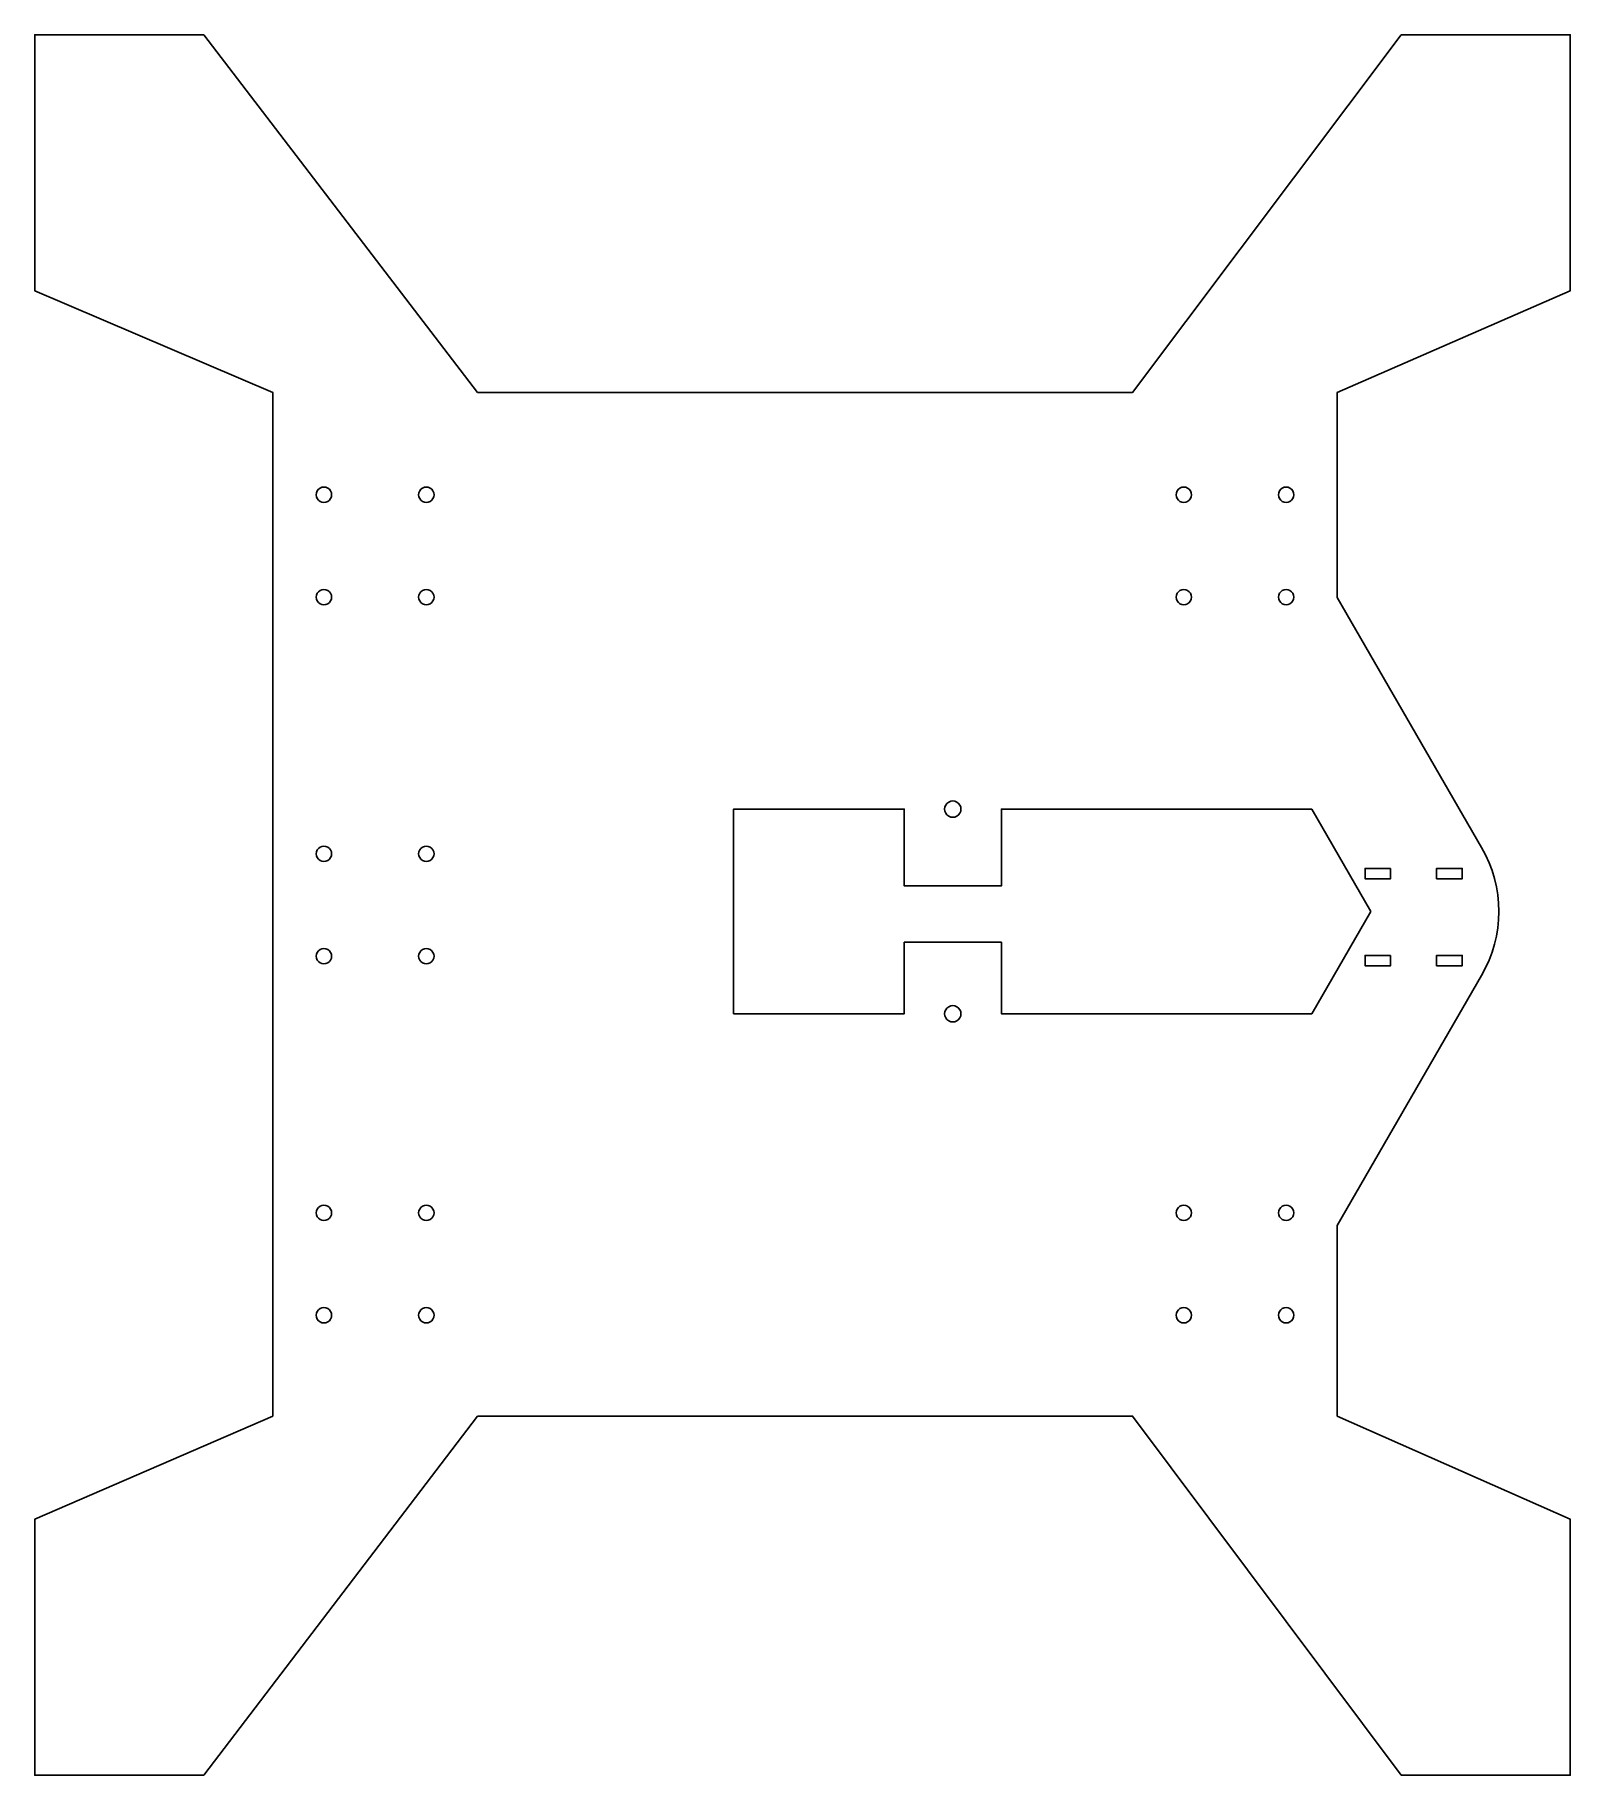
# Model space of a CAD drawing. Extents: x -64 to 236, y -337 to 3.
import ezdxf

# ---------------------------------------------------------------- set-up
doc = ezdxf.new("R2010")
doc.units = 0
doc.layers.get('0').update_dxf_attribs({"linetype": 'CONTINUOUS'})

msp = doc.modelspace()

# ---------------------------------------------------------------- linework, layer by layer
at = {"color": 7}
for points in [[(190.592207, -229.725118), (190.592207, -266.984431), (236.092206, -287.13441), (236.092206, -337.134416), (203.092206, -337.134416), (150.592208, -266.984431), (22.592207, -266.984431), (-30.907794, -337.134416), (-63.907792, -337.134416), (-63.907792, -287.13441), (-17.407793, -266.984431), (-17.407793, -66.984408), (-63.907792, -47.134414), (-63.907792, 2.865592), (-30.907794, 2.865592), (22.592207, -66.984408), (150.592208, -66.984408), (203.092206, 2.865592), (236.092206, 2.865592), (236.092206, -47.134414), (190.592207, -66.984408), (190.592207, -107.063332)], [(218.784736, -155.894221), (190.592207, -107.063328)], [(185.592207, -148.403076), (124.942687, -148.403076), (124.942687, -163.422255), (105.975735, -163.422255), (105.975735, -148.403076), (72.61652, -148.403076), (72.61652, -188.385375), (105.975735, -188.385375), (105.975735, -174.427387), (124.942687, -174.427387), (124.942687, -188.385375), (185.592207, -188.385375)], [(185.592207, -148.403074), (197.134101, -168.394221)], [(185.592207, -188.385367), (197.134101, -168.394221)], [(218.784736, -180.894221), (190.592207, -229.725113)]]:
    msp.add_lwpolyline(points, dxfattribs=at)
for points in [[(-5.907793, -86.984418)], [(14.092207, -86.984418)], [(162.092207, -86.984418)], [(182.092207, -86.984418)], [(-5.907793, -106.984418)], [(14.092207, -106.984418)], [(162.092207, -106.984418)], [(182.092207, -106.984418)], [(117.059211, -148.403074)], [(-5.907793, -157.134418)], [(14.092207, -157.134418)], [(201, -160), (196, -160), (196, -162), (201, -162), (201, -160)], [(210, -162), (215, -162), (215, -160), (210, -160), (210, -162)], [(-5.907793, -177.134418)], [(14.092207, -177.134418)], [(201, -177), (196, -177), (196, -179), (201, -179), (201, -177)], [(210, -179), (215, -179), (215, -177), (210, -177), (210, -179)], [(117.059211, -188.385367)], [(-5.907793, -227.284418)], [(14.092207, -227.284418)], [(162.092207, -227.284418)], [(182.092207, -227.284418)], [(-5.907793, -247.284418)], [(14.092207, -247.284418)], [(162.092207, -247.284418)], [(182.092207, -247.284418)]]:
    msp.add_lwpolyline(points, close=True, dxfattribs=at)
for points in [[(-8.157793, -85.68538), (-8.621895, -85.953329), (-8.907793, -86.44852), (-8.907793, -86.984418)], [(-8.907793, -86.984418), (-8.907793, -87.520317), (-8.621895, -88.015507), (-8.157793, -88.283456)], [(-6.657793, -85.68538), (-7.121895, -85.417431), (-7.693691, -85.417431), (-8.157793, -85.68538)], [(-8.157793, -88.283456), (-7.693691, -88.551405), (-7.121895, -88.551405), (-6.657793, -88.283456)], [(-5.907793, -86.984418), (-5.907793, -86.44852), (-6.193692, -85.953329), (-6.657793, -85.68538)], [(-6.657793, -88.283456), (-6.193692, -88.015507), (-5.907793, -87.520317), (-5.907793, -86.984418)], [(11.842207, -85.68538), (11.378105, -85.953329), (11.092207, -86.44852), (11.092207, -86.984418)], [(11.092207, -86.984418), (11.092207, -87.520317), (11.378105, -88.015507), (11.842207, -88.283456)], [(13.342207, -85.68538), (12.878105, -85.417431), (12.306309, -85.417431), (11.842207, -85.68538)], [(11.842207, -88.283456), (12.306309, -88.551405), (12.878105, -88.551405), (13.342207, -88.283456)], [(14.092207, -86.984418), (14.092207, -86.44852), (13.806308, -85.953329), (13.342207, -85.68538)], [(13.342207, -88.283456), (13.806308, -88.015507), (14.092207, -87.520317), (14.092207, -86.984418)], [(159.842207, -85.68538), (159.378105, -85.953329), (159.092207, -86.44852), (159.092207, -86.984418)], [(159.092207, -86.984418), (159.092207, -87.520317), (159.378105, -88.015507), (159.842207, -88.283456)], [(161.342207, -85.68538), (160.878105, -85.417431), (160.306309, -85.417431), (159.842207, -85.68538)], [(159.842207, -88.283456), (160.306309, -88.551405), (160.878105, -88.551405), (161.342207, -88.283456)], [(162.092207, -86.984418), (162.092207, -86.44852), (161.806309, -85.953329), (161.342207, -85.68538)], [(161.342207, -88.283456), (161.806309, -88.015507), (162.092207, -87.520317), (162.092207, -86.984418)], [(179.842207, -85.68538), (179.378105, -85.953329), (179.092207, -86.44852), (179.092207, -86.984418)], [(179.092207, -86.984418), (179.092207, -87.520317), (179.378105, -88.015507), (179.842207, -88.283456)], [(181.342207, -85.68538), (180.878105, -85.417431), (180.306309, -85.417431), (179.842207, -85.68538)], [(179.842207, -88.283456), (180.306309, -88.551405), (180.878105, -88.551405), (181.342207, -88.283456)], [(182.092207, -86.984418), (182.092207, -86.44852), (181.806308, -85.953329), (181.342207, -85.68538)], [(181.342207, -88.283456), (181.806308, -88.015507), (182.092207, -87.520317), (182.092207, -86.984418)], [(-8.157793, -105.68538), (-8.621895, -105.953329), (-8.907793, -106.44852), (-8.907793, -106.984418)], [(-8.907793, -106.984418), (-8.907793, -107.520317), (-8.621895, -108.015507), (-8.157793, -108.283456)], [(-6.657793, -105.68538), (-7.121895, -105.417431), (-7.693691, -105.417431), (-8.157793, -105.68538)], [(-8.157793, -108.283456), (-7.693691, -108.551405), (-7.121895, -108.551405), (-6.657793, -108.283456)], [(-5.907793, -106.984418), (-5.907793, -106.44852), (-6.193692, -105.953329), (-6.657793, -105.68538)], [(-6.657793, -108.283456), (-6.193692, -108.015507), (-5.907793, -107.520317), (-5.907793, -106.984418)], [(11.842207, -105.68538), (11.378105, -105.953329), (11.092207, -106.44852), (11.092207, -106.984418)], [(11.092207, -106.984418), (11.092207, -107.520317), (11.378105, -108.015507), (11.842207, -108.283456)], [(13.342207, -105.68538), (12.878105, -105.417431), (12.306309, -105.417431), (11.842207, -105.68538)], [(11.842207, -108.283456), (12.306309, -108.551405), (12.878105, -108.551405), (13.342207, -108.283456)], [(14.092207, -106.984418), (14.092207, -106.44852), (13.806308, -105.953329), (13.342207, -105.68538)], [(13.342207, -108.283456), (13.806308, -108.015507), (14.092207, -107.520317), (14.092207, -106.984418)], [(159.842207, -105.68538), (159.378105, -105.953329), (159.092207, -106.44852), (159.092207, -106.984418)], [(159.092207, -106.984418), (159.092207, -107.520317), (159.378105, -108.015507), (159.842207, -108.283456)], [(161.342207, -105.68538), (160.878105, -105.417431), (160.306309, -105.417431), (159.842207, -105.68538)], [(159.842207, -108.283456), (160.306309, -108.551405), (160.878105, -108.551405), (161.342207, -108.283456)], [(162.092207, -106.984418), (162.092207, -106.44852), (161.806309, -105.953329), (161.342207, -105.68538)], [(161.342207, -108.283456), (161.806309, -108.015507), (162.092207, -107.520317), (162.092207, -106.984418)], [(179.842207, -105.68538), (179.378105, -105.953329), (179.092207, -106.44852), (179.092207, -106.984418)], [(179.092207, -106.984418), (179.092207, -107.520317), (179.378105, -108.015507), (179.842207, -108.283456)], [(181.342207, -105.68538), (180.878105, -105.417431), (180.306309, -105.417431), (179.842207, -105.68538)], [(179.842207, -108.283456), (180.306309, -108.551405), (180.878105, -108.551405), (181.342207, -108.283456)], [(182.092207, -106.984418), (182.092207, -106.44852), (181.806308, -105.953329), (181.342207, -105.68538)], [(181.342207, -108.283456), (181.806308, -108.015507), (182.092207, -107.520317), (182.092207, -106.984418)], [(114.659211, -147.017433), (114.164169, -147.303246), (113.859211, -147.831449), (113.859211, -148.403074)], [(113.859211, -148.403074), (113.859211, -148.974699), (114.164169, -149.502902), (114.659211, -149.788715)], [(116.259211, -147.017433), (115.764169, -146.731621), (115.154253, -146.731621), (114.659211, -147.017433)], [(117.059211, -148.403074), (117.059211, -147.831449), (116.754253, -147.303246), (116.259211, -147.017433)], [(116.259211, -149.788715), (116.754253, -149.502902), (117.059211, -148.974699), (117.059211, -148.403074)], [(114.659211, -149.788715), (115.154253, -150.074527), (115.764169, -150.074527), (116.259211, -149.788715)], [(-8.157793, -155.83538), (-8.621895, -156.10333), (-8.907793, -156.59852), (-8.907793, -157.134418)], [(-6.657793, -155.83538), (-7.121895, -155.567431), (-7.693691, -155.567431), (-8.157793, -155.83538)], [(-5.907793, -157.134418), (-5.907793, -156.59852), (-6.193692, -156.10333), (-6.657793, -155.83538)], [(11.842207, -155.83538), (11.378105, -156.10333), (11.092207, -156.59852), (11.092207, -157.134418)], [(13.342207, -155.83538), (12.878105, -155.567431), (12.306309, -155.567431), (11.842207, -155.83538)], [(14.092207, -157.134418), (14.092207, -156.59852), (13.806308, -156.10333), (13.342207, -155.83538)], [(218.784736, -180.894221), (223.250556, -173.159194), (223.250556, -163.629247), (218.784736, -155.894221)], [(-8.907793, -157.134418), (-8.907793, -157.670317), (-8.621895, -158.165507), (-8.157793, -158.433456)], [(-8.157793, -158.433456), (-7.693691, -158.701406), (-7.121895, -158.701406), (-6.657793, -158.433456)], [(-6.657793, -158.433456), (-6.193692, -158.165507), (-5.907793, -157.670317), (-5.907793, -157.134418)], [(11.092207, -157.134418), (11.092207, -157.670317), (11.378105, -158.165507), (11.842207, -158.433457)], [(11.842207, -158.433457), (12.306309, -158.701406), (12.878105, -158.701406), (13.342207, -158.433457)], [(13.342207, -158.433457), (13.806308, -158.165507), (14.092207, -157.670317), (14.092207, -157.134418)], [(-8.157793, -175.83538), (-8.621895, -176.10333), (-8.907793, -176.59852), (-8.907793, -177.134418)], [(-6.657793, -175.83538), (-7.121895, -175.567431), (-7.693691, -175.567431), (-8.157793, -175.83538)], [(-5.907793, -177.134418), (-5.907793, -176.59852), (-6.193692, -176.10333), (-6.657793, -175.83538)], [(11.842207, -175.83538), (11.378105, -176.10333), (11.092207, -176.59852), (11.092207, -177.134418)], [(13.342207, -175.83538), (12.878105, -175.567431), (12.306309, -175.567431), (11.842207, -175.83538)], [(14.092207, -177.134418), (14.092207, -176.59852), (13.806308, -176.10333), (13.342207, -175.83538)], [(-8.907793, -177.134418), (-8.907793, -177.670317), (-8.621895, -178.165507), (-8.157793, -178.433456)], [(-8.157793, -178.433456), (-7.693691, -178.701406), (-7.121895, -178.701406), (-6.657793, -178.433456)], [(-6.657793, -178.433456), (-6.193692, -178.165507), (-5.907793, -177.670317), (-5.907793, -177.134418)], [(11.092207, -177.134418), (11.092207, -177.670317), (11.378105, -178.165507), (11.842207, -178.433456)], [(11.842207, -178.433456), (12.306309, -178.701406), (12.878105, -178.701406), (13.342207, -178.433456)], [(13.342207, -178.433456), (13.806308, -178.165507), (14.092207, -177.670317), (14.092207, -177.134418)], [(114.659211, -186.999727), (114.164169, -187.285539), (113.859211, -187.813742), (113.859211, -188.385367)], [(116.259211, -186.999727), (115.764169, -186.713914), (115.154253, -186.713914), (114.659211, -186.999727)], [(117.059211, -188.385367), (117.059211, -187.813742), (116.754253, -187.285539), (116.259211, -186.999727)], [(113.859211, -188.385367), (113.859211, -188.956992), (114.164169, -189.485195), (114.659211, -189.771008)], [(114.659211, -189.771008), (115.154253, -190.05682), (115.764169, -190.05682), (116.259211, -189.771008)], [(116.259211, -189.771008), (116.754253, -189.485195), (117.059211, -188.956992), (117.059211, -188.385367)], [(-8.157793, -225.98538), (-8.621895, -226.25333), (-8.907793, -226.74852), (-8.907793, -227.284418)], [(-8.907793, -227.284418), (-8.907793, -227.820317), (-8.621895, -228.315507), (-8.157793, -228.583456)], [(-6.657793, -225.98538), (-7.121895, -225.717431), (-7.693691, -225.717431), (-8.157793, -225.98538)], [(-5.907793, -227.284418), (-5.907793, -226.74852), (-6.193692, -226.25333), (-6.657793, -225.98538)], [(-6.657793, -228.583456), (-6.193692, -228.315507), (-5.907793, -227.820317), (-5.907793, -227.284418)], [(11.842207, -225.98538), (11.378105, -226.25333), (11.092207, -226.74852), (11.092207, -227.284418)], [(11.092207, -227.284418), (11.092207, -227.820317), (11.378105, -228.315507), (11.842207, -228.583456)], [(13.342207, -225.98538), (12.878105, -225.717431), (12.306309, -225.717431), (11.842207, -225.98538)], [(14.092207, -227.284418), (14.092207, -226.74852), (13.806308, -226.25333), (13.342207, -225.98538)], [(13.342207, -228.583456), (13.806308, -228.315507), (14.092207, -227.820317), (14.092207, -227.284418)], [(159.842207, -225.98538), (159.378105, -226.25333), (159.092207, -226.74852), (159.092207, -227.284418)], [(159.092207, -227.284418), (159.092207, -227.820317), (159.378105, -228.315507), (159.842207, -228.583456)], [(161.342207, -225.98538), (160.878105, -225.717431), (160.306309, -225.717431), (159.842207, -225.98538)], [(162.092207, -227.284418), (162.092207, -226.74852), (161.806309, -226.25333), (161.342207, -225.98538)], [(161.342207, -228.583456), (161.806309, -228.315507), (162.092207, -227.820317), (162.092207, -227.284418)], [(179.842207, -225.98538), (179.378105, -226.25333), (179.092207, -226.74852), (179.092207, -227.284418)], [(179.092207, -227.284418), (179.092207, -227.820317), (179.378105, -228.315507), (179.842207, -228.583456)], [(181.342207, -225.98538), (180.878105, -225.717431), (180.306309, -225.717431), (179.842207, -225.98538)], [(182.092207, -227.284418), (182.092207, -226.74852), (181.806308, -226.25333), (181.342207, -225.98538)], [(181.342207, -228.583456), (181.806308, -228.315507), (182.092207, -227.820317), (182.092207, -227.284418)], [(-8.157793, -228.583456), (-7.693691, -228.851406), (-7.121895, -228.851406), (-6.657793, -228.583456)], [(11.842207, -228.583456), (12.306309, -228.851406), (12.878105, -228.851406), (13.342207, -228.583456)], [(159.842207, -228.583456), (160.306309, -228.851406), (160.878105, -228.851406), (161.342207, -228.583456)], [(179.842207, -228.583456), (180.306309, -228.851406), (180.878105, -228.851406), (181.342207, -228.583456)], [(-8.157793, -245.98538), (-8.621895, -246.253329), (-8.907793, -246.74852), (-8.907793, -247.284418)], [(-8.907793, -247.284418), (-8.907793, -247.820317), (-8.621895, -248.315507), (-8.157793, -248.583456)], [(-6.657793, -245.98538), (-7.121895, -245.717431), (-7.693691, -245.717431), (-8.157793, -245.98538)], [(-5.907793, -247.284418), (-5.907793, -246.74852), (-6.193692, -246.253329), (-6.657793, -245.98538)], [(-6.657793, -248.583456), (-6.193692, -248.315507), (-5.907793, -247.820317), (-5.907793, -247.284418)], [(11.842207, -245.98538), (11.378105, -246.253329), (11.092207, -246.74852), (11.092207, -247.284418)], [(11.092207, -247.284418), (11.092207, -247.820317), (11.378105, -248.315507), (11.842207, -248.583456)], [(13.342207, -245.98538), (12.878105, -245.717431), (12.306309, -245.717431), (11.842207, -245.98538)], [(14.092207, -247.284418), (14.092207, -246.74852), (13.806308, -246.253329), (13.342207, -245.98538)], [(13.342207, -248.583456), (13.806308, -248.315507), (14.092207, -247.820317), (14.092207, -247.284418)], [(159.842207, -245.98538), (159.378105, -246.253329), (159.092207, -246.74852), (159.092207, -247.284418)], [(159.092207, -247.284418), (159.092207, -247.820317), (159.378105, -248.315507), (159.842207, -248.583456)], [(161.342207, -245.98538), (160.878105, -245.717431), (160.306309, -245.717431), (159.842207, -245.98538)], [(162.092207, -247.284418), (162.092207, -246.74852), (161.806309, -246.253329), (161.342207, -245.98538)], [(161.342207, -248.583456), (161.806309, -248.315507), (162.092207, -247.820317), (162.092207, -247.284418)], [(179.842207, -245.98538), (179.378105, -246.253329), (179.092207, -246.74852), (179.092207, -247.284418)], [(179.092207, -247.284418), (179.092207, -247.820317), (179.378105, -248.315507), (179.842207, -248.583456)], [(181.342207, -245.98538), (180.878105, -245.717431), (180.306309, -245.717431), (179.842207, -245.98538)], [(182.092207, -247.284418), (182.092207, -246.74852), (181.806308, -246.253329), (181.342207, -245.98538)], [(181.342207, -248.583456), (181.806308, -248.315507), (182.092207, -247.820317), (182.092207, -247.284418)], [(-8.157793, -248.583456), (-7.693691, -248.851406), (-7.121895, -248.851406), (-6.657793, -248.583456)], [(11.842207, -248.583456), (12.306309, -248.851406), (12.878105, -248.851406), (13.342207, -248.583456)], [(159.842207, -248.583456), (160.306309, -248.851406), (160.878105, -248.851406), (161.342207, -248.583456)], [(179.842207, -248.583456), (180.306309, -248.851406), (180.878105, -248.851406), (181.342207, -248.583456)]]:
    msp.add_open_spline(points, degree=3, dxfattribs=at)

doc.saveas('drawing.dxf')
